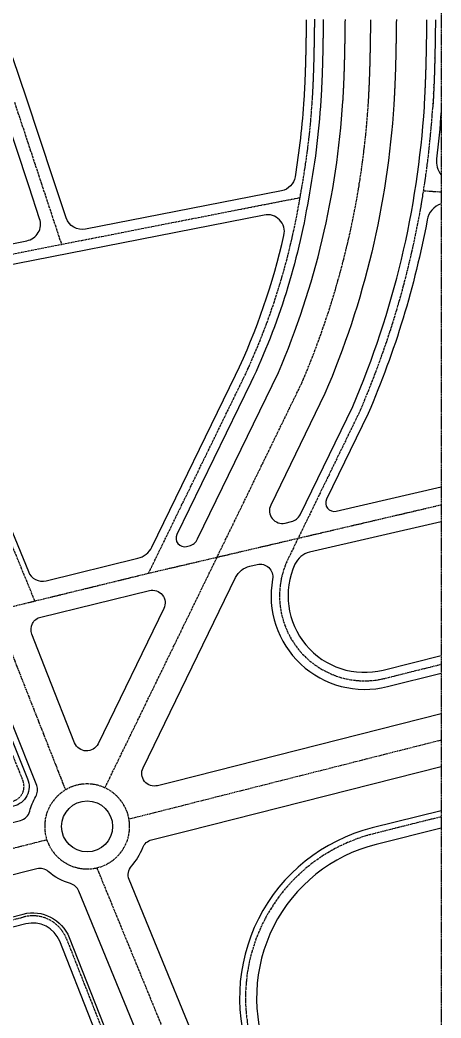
# Model space of a CAD drawing. Header units: millimetres. Extents: x 429861 to 37403537, y 4398138 to 8816131.
# Drawn here: x 448860 to 449356, y 4401563 to 4402737 of the extents above; entities that cross this region are included whole.
import ezdxf

# ---------------------------------------------------------------- set-up
doc = ezdxf.new("R2010")
doc.units = ezdxf.units.MM
doc.linetypes.add('CENTER', pattern=[2, 1.25, -0.25, 0.25, -0.25])
doc.layers.add('中心线', color=55, linetype='CENTER')
doc.layers.add('路网', color=253, linetype='Continuous')

msp = doc.modelspace()

# ---------------------------------------------------------------- linework, layer by layer
at = {"layer": '中心线'}
for p, q in [((449356.1, 4413303.4), (449356.1, 4399002.6)), ((448741.1, 4402270.7), (448913.9, 4401831.3)), ((449011.8, 4402086.2), (449356.1, 4402166.7)), ((448878, 4402053.5), (449011.8, 4402086.2)), ((448535, 4401969.8), (448878, 4402053.5))]:
    msp.add_line(p, q, dxfattribs=at)
at = {"layer": '中心线', "ltscale": 2}
for p, q in [((449207.4, 4402736.3), (449207.5, 4402737.3)), ((449207.4, 4402735.3), (449207.4, 4402736.3)), ((449207.4, 4402734.3), (449207.4, 4402735.3)), ((449207.4, 4402733.3), (449207.4, 4402734.3)), ((449207.4, 4402732.3), (449207.4, 4402733.3)), ((449207.5, 4402737.3), (449207.5, 4402738.3)), ((449273.4, 4402735.4), (449273.5, 4402736.4)), ((449273.4, 4402734.4), (449273.4, 4402735.4)), ((449273.4, 4402733.4), (449273.4, 4402734.4)), ((449273.4, 4402732.4), (449273.4, 4402733.4)), ((449273.4, 4402731.4), (449273.4, 4402732.4)), ((449273.5, 4402736.4), (449273.5, 4402737.4)), ((449349.5, 4402736.4), (449349.4, 4402735.4)), ((449349.4, 4402735.4), (449349.4, 4402734.4)), ((449349.4, 4402734.4), (449349.4, 4402733.4)), ((449349.4, 4402733.4), (449349.4, 4402732.4)), ((449349.5, 4402737.4), (449349.5, 4402736.4)), ((449207.2, 4402721.4), (449207.3, 4402722.4)), ((449207.2, 4402720.4), (449207.2, 4402721.4)), ((449207.3, 4402728.3), (449207.4, 4402729.3)), ((449207.3, 4402727.3), (449207.3, 4402728.3)), ((449207.3, 4402726.3), (449207.3, 4402727.3)), ((449207.3, 4402725.4), (449207.3, 4402726.3)), ((449207.3, 4402724.4), (449207.3, 4402725.4)), ((449207.3, 4402723.4), (449207.3, 4402724.4)), ((449207.3, 4402722.4), (449207.3, 4402723.4)), ((449207.4, 4402731.3), (449207.4, 4402732.3)), ((449207.4, 4402730.3), (449207.4, 4402731.3)), ((449207.4, 4402729.3), (449207.4, 4402730.3)), ((449273.2, 4402721.4), (449273.3, 4402722.4)), ((449273.2, 4402720.4), (449273.2, 4402721.4)), ((449273.3, 4402728.4), (449273.4, 4402729.4)), ((449273.3, 4402727.4), (449273.3, 4402728.4)), ((449273.3, 4402726.4), (449273.3, 4402727.4)), ((449273.3, 4402725.4), (449273.3, 4402726.4)), ((449273.3, 4402724.4), (449273.3, 4402725.4)), ((449273.3, 4402723.4), (449273.3, 4402724.4)), ((449273.3, 4402722.4), (449273.3, 4402723.4)), ((449273.4, 4402730.4), (449273.4, 4402731.4)), ((449273.4, 4402729.4), (449273.4, 4402730.4)), ((449349.3, 4402721.3), (449349.2, 4402720.3)), ((449349.4, 4402728.3), (449349.3, 4402727.3)), ((449349.3, 4402727.3), (449349.3, 4402726.3)), ((449349.3, 4402726.3), (449349.3, 4402725.3)), ((449349.3, 4402725.3), (449349.3, 4402724.3)), ((449349.3, 4402724.3), (449349.3, 4402723.3)), ((449349.3, 4402723.3), (449349.3, 4402722.3)), ((449349.3, 4402722.3), (449349.3, 4402721.3)), ((449349.4, 4402732.4), (449349.4, 4402731.4)), ((449349.4, 4402731.4), (449349.4, 4402730.4)), ((449349.4, 4402730.4), (449349.4, 4402729.4)), ((449349.4, 4402729.3), (449349.4, 4402728.3)), ((449207, 4402709.6), (449207.1, 4402710.6)), ((449207, 4402708.6), (449207, 4402709.6)), ((449207.1, 4402715.5), (449207.2, 4402716.5)), ((449207.1, 4402714.5), (449207.1, 4402715.5)), ((449207.1, 4402713.5), (449207.1, 4402714.5)), ((449207.1, 4402712.5), (449207.1, 4402713.5)), ((449207.1, 4402711.6), (449207.1, 4402712.5)), ((449207.1, 4402710.6), (449207.1, 4402711.6)), ((449207.2, 4402719.4), (449207.2, 4402720.4)), ((449207.2, 4402718.4), (449207.2, 4402719.4)), ((449207.2, 4402717.5), (449207.2, 4402718.4)), ((449207.2, 4402716.5), (449207.2, 4402717.5)), ((449273, 4402709.4), (449273.1, 4402710.4)), ((449273, 4402708.4), (449273, 4402709.4)), ((449273.1, 4402714.4), (449273.2, 4402715.4)), ((449273.1, 4402713.4), (449273.1, 4402714.4)), ((449273.1, 4402712.4), (449273.1, 4402713.4)), ((449273.1, 4402711.4), (449273.1, 4402712.4)), ((449273.1, 4402710.4), (449273.1, 4402711.4)), ((449273.2, 4402719.4), (449273.2, 4402720.4)), ((449273.2, 4402718.4), (449273.2, 4402719.4)), ((449273.2, 4402717.4), (449273.2, 4402718.4)), ((449273.2, 4402716.4), (449273.2, 4402717.4)), ((449273.2, 4402715.4), (449273.2, 4402716.4)), ((449349.1, 4402709.1), (449349, 4402708.1)), ((449349.2, 4402715.2), (449349.1, 4402714.2)), ((449349.1, 4402714.2), (449349.1, 4402713.2)), ((449349.1, 4402713.1), (449349.1, 4402712.1)), ((449349.1, 4402712.1), (449349.1, 4402711.1)), ((449349.1, 4402711.1), (449349.1, 4402710.1)), ((449349.1, 4402710.1), (449349.1, 4402709.1)), ((449349.2, 4402720.3), (449349.2, 4402719.3)), ((449349.2, 4402719.2), (449349.2, 4402718.2)), ((449349.2, 4402718.2), (449349.2, 4402717.2)), ((449349.2, 4402717.2), (449349.2, 4402716.2)), ((449349.2, 4402716.2), (449349.2, 4402715.2)), ((449206.8, 4402699.8), (449206.9, 4402700.8)), ((449206.8, 4402698.9), (449206.8, 4402699.8)), ((449206.8, 4402697.9), (449206.8, 4402698.9)), ((449206.8, 4402696.9), (449206.8, 4402697.9)), ((449206.9, 4402704.7), (449207, 4402705.7)), ((449206.9, 4402703.7), (449206.9, 4402704.7)), ((449206.9, 4402702.8), (449206.9, 4402703.7)), ((449206.9, 4402701.8), (449206.9, 4402702.8)), ((449206.9, 4402700.8), (449206.9, 4402701.8)), ((449207, 4402707.6), (449207, 4402708.6)), ((449207, 4402706.7), (449207, 4402707.6)), ((449207, 4402705.7), (449207, 4402706.7)), ((449272.8, 4402698.4), (449272.9, 4402699.4)), ((449272.8, 4402697.4), (449272.8, 4402698.4)), ((449272.8, 4402696.4), (449272.8, 4402697.4)), ((449272.9, 4402703.4), (449273, 4402704.4)), ((449272.9, 4402702.4), (449272.9, 4402703.4)), ((449272.9, 4402701.4), (449272.9, 4402702.4)), ((449272.9, 4402700.4), (449272.9, 4402701.4)), ((449272.9, 4402699.4), (449272.9, 4402700.4)), ((449273, 4402707.4), (449273, 4402708.4)), ((449273, 4402706.4), (449273, 4402707.4)), ((449273, 4402705.4), (449273, 4402706.4)), ((449273, 4402704.4), (449273, 4402705.4)), ((449348.9, 4402698.8), (449348.8, 4402697.8)), ((449348.8, 4402697.8), (449348.8, 4402696.8)), ((449349, 4402703.9), (449348.9, 4402702.9)), ((449348.9, 4402702.9), (449348.9, 4402701.9)), ((449348.9, 4402701.9), (449348.9, 4402700.9)), ((449348.9, 4402700.8), (449348.9, 4402699.9)), ((449348.9, 4402699.8), (449348.9, 4402698.8)), ((449349, 4402708), (449349, 4402707)), ((449349, 4402707), (449349, 4402706)), ((449349, 4402706), (449349, 4402705)), ((449349, 4402705), (449349, 4402704)), ((449206.5, 4402687.3), (449206.6, 4402688.2)), ((449206.5, 4402686.3), (449206.5, 4402687.3)), ((449206.5, 4402685.3), (449206.5, 4402686.3)), ((449206.6, 4402691.1), (449206.7, 4402692.1)), ((449206.6, 4402690.1), (449206.6, 4402691.1)), ((449206.6, 4402689.2), (449206.6, 4402690.1)), ((449206.6, 4402688.2), (449206.6, 4402689.2)), ((449206.7, 4402695), (449206.8, 4402696)), ((449206.7, 4402694), (449206.7, 4402695)), ((449206.7, 4402693), (449206.7, 4402694)), ((449206.7, 4402692.1), (449206.7, 4402693)), ((449206.8, 4402696), (449206.8, 4402696.9)), ((449272.5, 4402686.4), (449272.6, 4402687.4)), ((449272.5, 4402685.4), (449272.5, 4402686.4)), ((449272.5, 4402684.4), (449272.5, 4402685.4)), ((449272.6, 4402690.4), (449272.7, 4402691.4)), ((449272.6, 4402689.4), (449272.6, 4402690.4)), ((449272.6, 4402688.4), (449272.6, 4402689.4)), ((449272.6, 4402687.4), (449272.6, 4402688.4)), ((449272.7, 4402694.4), (449272.8, 4402695.4)), ((449272.7, 4402693.4), (449272.7, 4402694.4)), ((449272.7, 4402692.4), (449272.7, 4402693.4)), ((449272.7, 4402691.4), (449272.7, 4402692.4)), ((449272.8, 4402695.4), (449272.8, 4402696.4)), ((449348.6, 4402686.4), (449348.5, 4402685.4)), ((449348.7, 4402690.5), (449348.6, 4402689.5)), ((449348.6, 4402689.5), (449348.6, 4402688.5)), ((449348.6, 4402688.5), (449348.6, 4402687.5)), ((449348.6, 4402687.4), (449348.6, 4402686.4)), ((449348.8, 4402694.7), (449348.7, 4402693.7)), ((449348.7, 4402693.6), (449348.7, 4402692.6)), ((449348.7, 4402692.6), (449348.7, 4402691.6)), ((449348.7, 4402691.6), (449348.7, 4402690.6)), ((449348.8, 4402696.7), (449348.8, 4402695.7)), ((449348.8, 4402695.7), (449348.8, 4402694.7)), ((449206.1, 4402674.8), (449206.2, 4402675.7)), ((449206.1, 4402673.8), (449206.1, 4402674.8)), ((449206.1, 4402672.9), (449206.1, 4402673.8)), ((449206.2, 4402677.6), (449206.3, 4402678.6)), ((449206.2, 4402676.7), (449206.2, 4402677.6)), ((449206.2, 4402675.7), (449206.2, 4402676.7)), ((449206.3, 4402680.5), (449206.4, 4402681.5)), ((449206.3, 4402679.6), (449206.3, 4402680.5)), ((449206.3, 4402678.6), (449206.3, 4402679.6)), ((449206.4, 4402683.4), (449206.5, 4402684.4)), ((449206.4, 4402682.4), (449206.4, 4402683.4)), ((449206.4, 4402681.5), (449206.4, 4402682.4)), ((449206.5, 4402684.4), (449206.5, 4402685.3)), ((449272.1, 4402673.4), (449272.2, 4402674.4)), ((449272.2, 4402676.4), (449272.3, 4402677.4)), ((449272.2, 4402675.4), (449272.2, 4402676.4)), ((449272.2, 4402674.4), (449272.2, 4402675.4)), ((449272.3, 4402679.4), (449272.4, 4402680.4)), ((449272.3, 4402678.4), (449272.3, 4402679.4)), ((449272.3, 4402677.4), (449272.3, 4402678.4)), ((449272.4, 4402682.4), (449272.5, 4402683.4)), ((449272.4, 4402681.4), (449272.4, 4402682.4)), ((449272.4, 4402680.4), (449272.4, 4402681.4)), ((449272.5, 4402683.4), (449272.5, 4402684.4)), ((449348.3, 4402676), (449348.2, 4402675)), ((449348.2, 4402674.9), (449348.2, 4402673.9)), ((449348.2, 4402673.9), (449348.2, 4402672.9)), ((449348.4, 4402679.1), (449348.3, 4402678.1)), ((449348.3, 4402678), (449348.3, 4402677)), ((449348.3, 4402677), (449348.3, 4402676)), ((449348.4, 4402682.2), (449348.4, 4402681.2)), ((449348.4, 4402681.2), (449348.4, 4402680.2)), ((449348.4, 4402680.1), (449348.4, 4402679.1)), ((449348.5, 4402685.3), (449348.5, 4402684.3)), ((449348.5, 4402684.3), (449348.5, 4402683.3)), ((449348.5, 4402683.3), (449348.5, 4402682.3)), ((449205.6, 4402662.4), (449205.7, 4402663.4)), ((449205.6, 4402661.5), (449205.6, 4402662.4)), ((449205.7, 4402664.3), (449205.8, 4402665.3)), ((449205.7, 4402663.4), (449205.7, 4402664.3)), ((449205.8, 4402667.2), (449205.9, 4402668.1)), ((449205.8, 4402666.2), (449205.8, 4402667.2)), ((449205.8, 4402665.3), (449205.8, 4402666.2)), ((449205.9, 4402669.1), (449206, 4402670)), ((449205.9, 4402668.1), (449205.9, 4402669.1)), ((449206, 4402671.9), (449206.1, 4402672.9)), ((449206, 4402671), (449206, 4402671.9)), ((449206, 4402670), (449206, 4402671)), ((449271.7, 4402663.4), (449271.8, 4402664.4)), ((449271.7, 4402662.4), (449271.7, 4402663.4)), ((449271.7, 4402661.4), (449271.7, 4402662.4)), ((449271.8, 4402665.4), (449271.9, 4402666.4)), ((449271.8, 4402664.4), (449271.8, 4402665.4)), ((449271.9, 4402668.4), (449272, 4402669.4)), ((449271.9, 4402667.4), (449271.9, 4402668.4)), ((449271.9, 4402666.4), (449271.9, 4402667.4)), ((449272, 4402670.4), (449272.1, 4402671.4)), ((449272, 4402669.4), (449272, 4402670.4)), ((449272.1, 4402672.4), (449272.1, 4402673.4)), ((449272.1, 4402671.4), (449272.1, 4402672.4)), ((449347.8, 4402662.3), (449347.7, 4402661.3)), ((449347.8, 4402664.4), (449347.8, 4402663.4)), ((449347.8, 4402663.3), (449347.8, 4402662.3)), ((449348, 4402667.6), (449347.9, 4402666.6)), ((449347.9, 4402666.5), (449347.9, 4402665.5)), ((449347.9, 4402665.5), (449347.9, 4402664.5)), ((449348.1, 4402670.7), (449348, 4402669.7)), ((449348, 4402669.7), (449348, 4402668.7)), ((449348, 4402668.6), (449348, 4402667.6)), ((449348.2, 4402672.8), (449348.1, 4402671.8)), ((449348.1, 4402671.8), (449348.1, 4402670.8)), ((449205, 4402650.2), (449205.1, 4402651.1)), ((449205, 4402649.2), (449205, 4402650.2)), ((449205.1, 4402652.1), (449205.2, 4402653)), ((449205.1, 4402651.1), (449205.1, 4402652.1)), ((449205.2, 4402653.9), (449205.3, 4402654.9)), ((449205.2, 4402653), (449205.2, 4402653.9)), ((449205.3, 4402655.8), (449205.4, 4402656.8)), ((449205.3, 4402654.9), (449205.3, 4402655.8)), ((449205.4, 4402657.7), (449205.5, 4402658.6)), ((449205.4, 4402656.8), (449205.4, 4402657.7)), ((449205.5, 4402659.6), (449205.6, 4402660.5)), ((449205.5, 4402658.6), (449205.5, 4402659.6)), ((449205.6, 4402660.5), (449205.6, 4402661.5)), ((449271.1, 4402650.4), (449271.2, 4402651.4)), ((449271.1, 4402649.4), (449271.1, 4402650.4)), ((449271.2, 4402652.4), (449271.3, 4402653.4)), ((449271.2, 4402651.4), (449271.2, 4402652.4)), ((449271.3, 4402654.4), (449271.4, 4402655.4)), ((449271.3, 4402653.4), (449271.3, 4402654.4)), ((449271.4, 4402656.4), (449271.5, 4402657.4)), ((449271.4, 4402655.4), (449271.4, 4402656.4)), ((449271.5, 4402658.4), (449271.6, 4402659.4)), ((449271.5, 4402657.4), (449271.5, 4402658.4)), ((449271.6, 4402660.4), (449271.7, 4402661.4)), ((449271.6, 4402659.4), (449271.6, 4402660.4)), ((449347.3, 4402651.7), (449347.2, 4402650.7)), ((449347.2, 4402650.6), (449347.2, 4402649.6)), ((449347.4, 4402653.8), (449347.3, 4402652.8)), ((449347.3, 4402652.8), (449347.3, 4402651.8)), ((449347.5, 4402655.9), (449347.4, 4402654.9)), ((449347.4, 4402654.9), (449347.4, 4402653.9)), ((449347.6, 4402658.1), (449347.5, 4402657.1)), ((449347.5, 4402657), (449347.5, 4402656)), ((449347.7, 4402660.2), (449347.6, 4402659.2)), ((449347.6, 4402659.1), (449347.6, 4402658.1)), ((449347.7, 4402661.2), (449347.7, 4402660.2)), ((448853.9, 4402640.6), (448869.7, 4402593.1)), ((449204.6, 4402643.6), (449204.7, 4402644.6)), ((449204.7, 4402645.5), (449204.8, 4402646.4)), ((449204.7, 4402644.6), (449204.7, 4402645.5)), ((449204.8, 4402646.4), (449204.9, 4402647.4)), ((449204.9, 4402648.3), (449205, 4402649.2)), ((449204.9, 4402647.4), (449204.9, 4402648.3)), ((449270.5, 4402639.5), (449270.6, 4402640.5)), ((449270.6, 4402641.4), (449270.7, 4402642.4)), ((449270.6, 4402640.5), (449270.6, 4402641.4)), ((449270.7, 4402643.4), (449270.8, 4402644.4)), ((449270.7, 4402642.4), (449270.7, 4402643.4)), ((449270.8, 4402644.4), (449270.9, 4402645.4)), ((449270.9, 4402646.4), (449271, 4402647.4)), ((449270.9, 4402645.4), (449270.9, 4402646.4)), ((449271, 4402648.4), (449271.1, 4402649.4)), ((449271, 4402647.4), (449271, 4402648.4)), ((449346.6, 4402638.9), (449346.5, 4402637.9)), ((449346.7, 4402640), (449346.6, 4402639)), ((449346.8, 4402642.1), (449346.7, 4402641.1)), ((449346.7, 4402641), (449346.7, 4402640)), ((449346.9, 4402644.2), (449346.8, 4402643.2)), ((449346.8, 4402643.2), (449346.8, 4402642.2)), ((449347, 4402645.3), (449346.9, 4402644.3)), ((449347.1, 4402647.4), (449347, 4402646.4)), ((449347, 4402646.4), (449347, 4402645.4)), ((449347.2, 4402649.6), (449347.1, 4402648.6)), ((449347.1, 4402648.5), (449347.1, 4402647.5)), ((449346.4, 4402635.7), (449346.3, 4402634.7)), ((449346.5, 4402636.7), (449346.4, 4402635.7)), ((449346.5, 4402637.8), (449346.5, 4402636.8)), ((448869.7, 4402593.1), (448885.4, 4402545.6)), ((448885.4, 4402545.6), (448909.3, 4402473.3)), ((449335.6, 4402536.4), (449356.1, 4402535)), ((448717.4, 4402435.6), (449190.1, 4402528.4)), ((448878, 4402053.5), (448759, 4402343.3)), ((448960.4, 4401833.5), (449192.1, 4402310)), ((449011.8, 4402086.2), (449123.3, 4402315.1)), ((449261.3, 4402278.5), (449176.1, 4402103.2)), ((448787.4, 4402031.4), (448863.9, 4401841.9)), ((449290.4, 4401962.5), (449356.1, 4401979)), ((449356.1, 4401799.4), (449276.5, 4401779.5)), ((448892.1, 4401772.2), (447940.7, 4401532.1)), ((448950.9, 4401739.4), (449178.7, 4401183.8)), ((447963.4, 4401451.4), (448865.1, 4401681.6)), ((448915.1, 4401656), (449166.6, 4401018))]:
    msp.add_line(p, q, dxfattribs=at)
at = {"layer": '中心线', "ltscale": 3}
for p, q in [((449356.1, 4401889.6), (449050.1, 4401812.1)), ((449050.1, 4401812.1), (448988.8, 4401796.6))]:
    msp.add_line(p, q, dxfattribs=at)
at = {"layer": '中心线', "ltscale": 2}
for centre, radius, start, end in [((449273.5, 4402736.4), 76, 359.2296, 359.2313), ((449273.4, 4402735.4), 76, 359.2273, 359.2296), ((449273.4, 4402734.4), 76, 359.2244, 359.2273), ((449273.5, 4402738.4), 76, 359.2324, 359.233), ((449273.5, 4402737.4), 76, 359.2313, 359.2324), ((449273.3, 4402728.4), 76, 359.1952, 359.2015), ((449273.3, 4402727.4), 76, 359.1883, 359.1952), ((449273.3, 4402726.4), 76, 359.1809, 359.1883), ((449273.3, 4402725.4), 76, 359.1728, 359.1809), ((449273.3, 4402724.4), 76, 359.1642, 359.1728), ((449273.3, 4402723.4), 76, 359.1551, 359.1642), ((449273.3, 4402722.4), 76, 359.1453, 359.1551), ((449273.4, 4402733.4), 76, 359.221, 359.2244), ((449273.4, 4402732.4), 76, 359.217, 359.221), ((449273.4, 4402731.4), 76, 359.2124, 359.217), ((449273.4, 4402730.4), 76, 359.2072, 359.2124), ((449273.4, 4402729.4), 76, 359.2015, 359.2072), ((449273.2, 4402715.4), 76, 359.0611, 359.0749), ((449273.1, 4402714.4), 76, 359.0468, 359.0611), ((449273.1, 4402713.4), 76, 359.0319, 359.0468), ((449273.1, 4402712.4), 76, 359.0164, 359.0319), ((449273.1, 4402711.4), 76, 359.0004, 359.0164), ((449273.1, 4402710.4), 76, 358.9838, 359.0004), ((449273.2, 4402721.4), 76, 359.135, 359.1453), ((449273.2, 4402720.4), 76, 359.1241, 359.135), ((449273.2, 4402719.4), 76, 359.1127, 359.1241), ((449273.2, 4402718.4), 76, 359.1007, 359.1127), ((449273.2, 4402717.4), 76, 359.088, 359.1007), ((449273.2, 4402716.4), 76, 359.0749, 359.088), ((449272.9, 4402699.4), 76, 358.7632, 358.7861), ((449273, 4402704.4), 76, 358.872, 358.8921), ((449272.9, 4402703.4), 76, 358.8514, 358.872), ((449272.9, 4402702.4), 76, 358.8302, 358.8514), ((449272.9, 4402701.4), 76, 358.8084, 358.8302), ((449272.9, 4402700.4), 76, 358.7861, 358.8084), ((449273, 4402709.4), 76, 358.9666, 358.9838), ((449273, 4402708.4), 76, 358.9488, 358.9666), ((449273, 4402707.4), 76, 358.9305, 358.9488), ((449273, 4402706.4), 76, 358.9116, 358.9305), ((449273, 4402705.4), 76, 358.8921, 358.9116), ((449272.7, 4402691.4), 76, 358.5592, 358.5867), ((449272.6, 4402690.4), 76, 358.5311, 358.5592), ((449272.6, 4402689.4), 76, 358.5025, 358.5311), ((449272.6, 4402688.4), 76, 358.4733, 358.5025), ((449272.8, 4402695.4), 76, 358.6658, 358.691), ((449272.7, 4402694.4), 76, 358.64, 358.6658), ((449272.7, 4402693.4), 76, 358.6136, 358.64), ((449272.7, 4402692.4), 76, 358.5867, 358.6136), ((449272.8, 4402698.4), 76, 358.7397, 358.7632), ((449272.8, 4402697.4), 76, 358.7156, 358.7397), ((449272.8, 4402696.4), 76, 358.691, 358.7156), ((449272.3, 4402677.4), 76, 358.114, 358.1495), ((449272.2, 4402676.4), 76, 358.0779, 358.114), ((449272.4, 4402680.4), 76, 358.2189, 358.2527), ((449272.3, 4402679.4), 76, 358.1845, 358.2189), ((449272.3, 4402678.4), 76, 358.1495, 358.1845), ((449272.5, 4402684.4), 76, 358.3506, 358.3822), ((449272.5, 4402683.4), 76, 358.3186, 358.3506), ((449272.4, 4402682.4), 76, 358.2859, 358.3186), ((449272.4, 4402681.4), 76, 358.2527, 358.2859), ((449272.6, 4402687.4), 76, 358.4435, 358.4733), ((449272.5, 4402686.4), 76, 358.4131, 358.4435), ((449272.5, 4402685.4), 76, 358.3822, 358.4131), ((449271.9, 4402667.4), 76, 357.7273, 357.7685), ((449271.9, 4402666.4), 76, 357.6854, 357.7273), ((449271.8, 4402665.4), 76, 357.643, 357.6854), ((449272, 4402669.4), 76, 357.8092, 357.8493), ((449271.9, 4402668.4), 76, 357.7685, 357.8092), ((449272.1, 4402672.4), 76, 357.9278, 357.9662), ((449272.1, 4402671.4), 76, 357.8888, 357.9278), ((449272, 4402670.4), 76, 357.8493, 357.8888), ((449272.2, 4402674.4), 76, 358.004, 358.0413), ((449272.1, 4402673.4), 76, 357.9662, 358.004), ((449272.2, 4402675.4), 76, 358.0413, 358.0779), ((449271.3, 4402654.4), 76, 357.1388, 357.1875), ((449271.4, 4402656.4), 76, 357.2357, 357.2832), ((449271.4, 4402655.4), 76, 357.1875, 357.2357), ((449271.5, 4402658.4), 76, 357.3302, 357.3766), ((449271.5, 4402657.4), 76, 357.2832, 357.3302), ((449271.6, 4402660.4), 76, 357.4225, 357.4677), ((449271.6, 4402659.4), 76, 357.3766, 357.4225), ((449271.7, 4402662.4), 76, 357.5124, 357.5565), ((449271.7, 4402661.4), 76, 357.4677, 357.5124), ((449271.8, 4402664.4), 76, 357.6001, 357.643), ((449271.7, 4402663.4), 76, 357.5565, 357.6001), ((448272.5, 4402702.8), 934, 349.236, 356.3673), ((448272.5, 4402702.8), 1000, 336.8743, 356.3683), ((449270.7, 4402643.4), 76, 356.5653, 356.6203), ((449270.9, 4402645.4), 76, 356.6747, 356.7286), ((449270.8, 4402644.4), 76, 356.6203, 356.6747), ((449271, 4402647.4), 76, 356.7819, 356.8346), ((449270.9, 4402646.4), 76, 356.7286, 356.7819), ((449271, 4402648.4), 76, 356.8346, 356.8867), ((449271.1, 4402650.4), 76, 356.9383, 356.9893), ((449271.1, 4402649.4), 76, 356.8867, 356.9383), ((449271.2, 4402652.4), 76, 357.0397, 357.0896), ((449271.2, 4402651.4), 76, 356.9893, 357.0397), ((449271.3, 4402653.4), 76, 357.0896, 357.1388), ((448272.5, 4402702.8), 1076, 336.7734, 356.3693), ((449270.6, 4402640.5), 76, 356.3969, 356.4536), ((449270.7, 4402642.4), 76, 356.5097, 356.5653), ((449270.6, 4402641.4), 76, 356.4536, 356.5097), ((448399, 4402658.9), 801.8, 334.6079, 350.628), ((449266, 4402059.5), 100, 154.0683, 284.1283), ((448847.2, 4401835.2), 18, 283.9945, 21.9699), ((448939.5, 4401788.1), 50, 90, 180), ((448939.5, 4401788.1), 50, 0, 90), ((448939.5, 4401788.1), 50, 180, 270), ((448939.5, 4401788.1), 50, 270, 0), ((449324.9, 4401586.4), 199, 104.0713, 202.2918), ((448875.6, 4401640.4), 42.5, 21.5144, 104.3216)]:
    msp.add_arc(centre, radius, start, end, dxfattribs=at)
at = {"layer": '路网', "flags": 128}
msp.add_lwpolyline([(448883.6, 4402503.4), (448871.2, 4402540.9), (448855.4, 4402588.4, -0.00002), (448855.4, 4402588.4), (448839.7, 4402635.8), (448823.5, 4402683.1), (448807.6, 4402730.5), (448792.2, 4402776.7), (448782.8, 4402804.8, 0.373528), (448754.6, 4402821.6, 0.024473), (448664.1, 4402800.5, 0.013264), (448548.3, 4402755.7, 0.480191), (448540.5, 4402728.7), (448600.9, 4402643.3, -0.034987), (448710.2, 4402463.3, 0.333864), (448735, 4402451.3), (448868.5, 4402477.5, 0.45152)], format="xyb", close=True, dxfattribs=at)
for points in [[(449197.5, 4402737.4), (449197.4, 4402736.4), (449197.4, 4402735.4), (449197.4, 4402734.4), (449197.4, 4402733.4), (449197.4, 4402732.4), (449197.4, 4402731.4), (449197.4, 4402730.5), (449197.4, 4402729.5), (449197.3, 4402728.5), (449197.3, 4402727.5), (449197.3, 4402726.5), (449197.3, 4402725.5), (449197.3, 4402724.5), (449197.3, 4402723.5), (449197.3, 4402722.5), (449197.2, 4402721.6), (449197.2, 4402720.6), (449197.2, 4402719.6), (449197.2, 4402718.6), (449197.2, 4402717.6), (449197.2, 4402716.6), (449197.1, 4402715.7), (449197.1, 4402714.7), (449197.1, 4402713.7), (449197.1, 4402712.7), (449197.1, 4402711.7), (449197.1, 4402710.8), (449197, 4402709.8), (449197, 4402708.8), (449197, 4402707.8), (449197, 4402706.9), (449197, 4402705.9), (449196.9, 4402704.9), (449196.9, 4402703.9), (449196.9, 4402703), (449196.9, 4402702), (449196.9, 4402701), (449196.8, 4402700.1), (449196.8, 4402699.1), (449196.8, 4402698.1), (449196.8, 4402697.2), (449196.8, 4402696.2), (449196.7, 4402695.2), (449196.7, 4402694.3), (449196.7, 4402693.3), (449196.7, 4402692.3), (449196.6, 4402691.4), (449196.6, 4402690.4), (449196.6, 4402689.5), (449196.6, 4402688.5), (449196.5, 4402687.5), (449196.5, 4402686.6), (449196.5, 4402685.6), (449196.5, 4402684.7), (449196.4, 4402683.7), (449196.4, 4402682.7), (449196.4, 4402681.8), (449196.3, 4402680.8), (449196.3, 4402679.9), (449196.3, 4402678.9), (449196.2, 4402678), (449196.2, 4402677), (449196.2, 4402676.1), (449196.1, 4402675.1), (449196.1, 4402674.2), (449196.1, 4402673.2), (449196, 4402672.3), (449196, 4402671.3), (449196, 4402670.4), (449195.9, 4402669.5), (449195.9, 4402668.5), (449195.9, 4402667.6), (449195.8, 4402666.6), (449195.8, 4402665.7), (449195.7, 4402664.7), (449195.7, 4402663.8), (449195.6, 4402662.9), (449195.6, 4402661.9), (449195.6, 4402661), (449195.5, 4402660.1), (449195.5, 4402659.1), (449195.4, 4402658.2), (449195.4, 4402657.3), (449195.3, 4402656.3), (449195.3, 4402655.4), (449195.2, 4402654.5), (449195.2, 4402653.5), (449195.1, 4402652.6), (449195.1, 4402651.7), (449195, 4402650.7), (449195, 4402649.8), (449194.9, 4402648.9), (449194.9, 4402648), (449194.8, 4402647), (449194.8, 4402646.1), (449194.7, 4402645.2), (449194.6, 4402644.2, -0.024945), (449184.2, 4402552.7, -0.313128), (449168.3, 4402536.3), (448937.7, 4402491.1, -0.377866), (448914.8, 4402504.4), (448899.6, 4402550.3, 0.000149), (448899.6, 4402550.4), (448883.9, 4402597.8), (448868.2, 4402645.3), (448852, 4402692.7)], [(449217.5, 4402738.1), (449217.5, 4402737.1, -0.000007), (449217.5, 4402737.1), (449217.4, 4402736.2, -0.00001), (449217.4, 4402736.2), (449217.4, 4402735.2, -0.000012), (449217.4, 4402735.2), (449217.4, 4402734.2, -0.000015), (449217.4, 4402734.2), (449217.4, 4402733.2, -0.000018), (449217.4, 4402733.2), (449217.4, 4402732.2, -0.00002), (449217.4, 4402732.2), (449217.4, 4402731.2, -0.000023), (449217.4, 4402731.2), (449217.4, 4402730.2, -0.000025), (449217.4, 4402730.2), (449217.4, 4402729.2, -0.000028), (449217.4, 4402729.2), (449217.3, 4402728.2, -0.00003), (449217.3, 4402728.2), (449217.3, 4402727.2, -0.000032), (449217.3, 4402727.2), (449217.3, 4402726.2, -0.000035), (449217.3, 4402726.2), (449217.3, 4402725.2, -0.000037), (449217.3, 4402725.2), (449217.3, 4402724.2, -0.00004), (449217.3, 4402724.2), (449217.3, 4402723.2, -0.000042), (449217.3, 4402723.2), (449217.3, 4402722.2, -0.000045), (449217.3, 4402722.2), (449217.2, 4402721.3, -0.000048), (449217.2, 4402721.2), (449217.2, 4402720.3, -0.00005), (449217.2, 4402720.3), (449217.2, 4402719.3, -0.000053), (449217.2, 4402719.3), (449217.2, 4402718.3, -0.000055), (449217.2, 4402718.3), (449217.2, 4402717.3, -0.000058), (449217.2, 4402717.3), (449217.2, 4402716.3, -0.00006), (449217.2, 4402716.3), (449217.1, 4402715.3, -0.000063), (449217.1, 4402715.3), (449217.1, 4402714.3, -0.000065), (449217.1, 4402714.3), (449217.1, 4402713.4, -0.000068), (449217.1, 4402713.4), (449217.1, 4402712.4, -0.00007), (449217.1, 4402712.4), (449217.1, 4402711.4, -0.000073), (449217.1, 4402711.4), (449217.1, 4402710.4, -0.000075), (449217.1, 4402710.4), (449217, 4402709.4, -0.000078), (449217, 4402709.4), (449217, 4402708.4, -0.00008), (449217, 4402708.4), (449217, 4402707.5, -0.000082), (449217, 4402707.5), (449217, 4402706.5, -0.000085), (449217, 4402706.5), (449217, 4402705.5, -0.000087), (449217, 4402705.5), (449216.9, 4402704.5, -0.00009), (449216.9, 4402704.5), (449216.9, 4402703.5, -0.000093), (449216.9, 4402703.5), (449216.9, 4402702.6, -0.000095), (449216.9, 4402702.6), (449216.9, 4402701.6, -0.000097), (449216.9, 4402701.6), (449216.9, 4402700.6, -0.0001), (449216.9, 4402700.6), (449216.8, 4402699.6, -0.000102), (449216.8, 4402699.6), (449216.8, 4402698.6, -0.000105), (449216.8, 4402698.6), (449216.8, 4402697.7, -0.000108), (449216.8, 4402697.7), (449216.8, 4402696.7, -0.00011), (449216.8, 4402696.7), (449216.8, 4402695.7, -0.000112), (449216.8, 4402695.7), (449216.7, 4402694.7, -0.000115), (449216.7, 4402694.7), (449216.7, 4402693.8, -0.000118), (449216.7, 4402693.8), (449216.7, 4402692.8, -0.00012), (449216.7, 4402692.8), (449216.7, 4402691.8, -0.000123), (449216.7, 4402691.8), (449216.6, 4402690.9, -0.000125), (449216.6, 4402690.9), (449216.6, 4402689.9, -0.000128), (449216.6, 4402689.9), (449216.6, 4402688.9, -0.00013), (449216.6, 4402688.9), (449216.6, 4402687.9, -0.000132), (449216.6, 4402687.9), (449216.5, 4402687, -0.000135), (449216.5, 4402687), (449216.5, 4402686, -0.000137), (449216.5, 4402686), (449216.5, 4402685, -0.00014), (449216.5, 4402685), (449216.4, 4402684.1, -0.000143), (449216.4, 4402684.1), (449216.4, 4402683.1, -0.000145), (449216.4, 4402683.1), (449216.4, 4402682.1, -0.000148), (449216.4, 4402682.1), (449216.4, 4402681.2, -0.00015), (449216.4, 4402681.2), (449216.3, 4402680.2, -0.000153), (449216.3, 4402680.2), (449216.3, 4402679.2, -0.000155), (449216.3, 4402679.2), (449216.3, 4402678.3, -0.000157), (449216.3, 4402678.3), (449216.2, 4402677.3, -0.00016), (449216.2, 4402677.3), (449216.2, 4402676.3, -0.000163), (449216.2, 4402676.3), (449216.2, 4402675.4, -0.000165), (449216.2, 4402675.4), (449216.1, 4402674.4, -0.000167), (449216.1, 4402674.4), (449216.1, 4402673.5, -0.00017), (449216.1, 4402673.5), (449216.1, 4402672.5, -0.000172), (449216.1, 4402672.5), (449216, 4402671.5, -0.000175), (449216, 4402671.5), (449216, 4402670.6, -0.000178), (449216, 4402670.6), (449216, 4402669.6, -0.00018), (449216, 4402669.6), (449215.9, 4402668.7, -0.000183), (449215.9, 4402668.7), (449215.9, 4402667.7, -0.000185), (449215.9, 4402667.7), (449215.8, 4402666.7, -0.000188), (449215.8, 4402666.7), (449215.8, 4402665.8, -0.00019), (449215.8, 4402665.8), (449215.8, 4402664.8, -0.000192), (449215.8, 4402664.8), (449215.7, 4402663.9, -0.000195), (449215.7, 4402663.9), (449215.7, 4402662.9, -0.000198), (449215.7, 4402662.9), (449215.6, 4402662, -0.0002), (449215.6, 4402662), (449215.6, 4402661, -0.000203), (449215.6, 4402661), (449215.5, 4402660.1, -0.000205), (449215.5, 4402660.1), (449215.5, 4402659.1, -0.000207), (449215.5, 4402659.1), (449215.4, 4402658.2, -0.00021), (449215.4, 4402658.1), (449215.4, 4402657.2, -0.000213), (449215.4, 4402657.2), (449215.4, 4402656.3, -0.000215), (449215.4, 4402656.2), (449215.3, 4402655.3, -0.000217), (449215.3, 4402655.3), (449215.3, 4402654.4, -0.00022), (449215.3, 4402654.3), (449215.2, 4402653.4, -0.000222), (449215.2, 4402653.4), (449215.2, 4402652.5, -0.000225), (449215.2, 4402652.4), (449215.1, 4402651.5, -0.000227), (449215.1, 4402651.5), (449215.1, 4402650.6, -0.00023), (449215.1, 4402650.6), (449215, 4402649.6, -0.000233), (449215, 4402649.6), (449214.9, 4402648.7, -0.000235), (449214.9, 4402648.7), (449214.9, 4402647.7, -0.000238), (449214.9, 4402647.7), (449214.8, 4402646.8, -0.00024), (449214.8, 4402646.8), (449214.8, 4402645.8, -0.000243), (449214.8, 4402645.8), (449214.7, 4402644.9, -0.000245), (449214.7, 4402644.9), (449214.7, 4402643.9, -0.000247), (449214.7, 4402643.9), (449214.6, 4402643, -0.031095), (449199.9, 4402526.6, -0.069993), (449132.3, 4402310.8), (449045.1, 4402131.8, 0.635205), (449056.5, 4402117.7)], [(449056.5, 4402117.7), (449059.6, 4402118.4, 0.223278), (449069.5, 4402126.5), (449164.8, 4402322.5, 0.085073), (449240.5, 4402641.3), (449240.6, 4402642.3), (449240.7, 4402643.3), (449240.7, 4402644.3), (449240.8, 4402645.2), (449240.8, 4402646.2), (449240.9, 4402647.2), (449241, 4402648.1), (449241, 4402649.1), (449241.1, 4402650.1), (449241.1, 4402651.1), (449241.2, 4402652), (449241.2, 4402653), (449241.3, 4402654), (449241.3, 4402654.9), (449241.4, 4402655.9), (449241.4, 4402656.9), (449241.5, 4402657.9), (449241.5, 4402658.8), (449241.6, 4402659.8), (449241.6, 4402660.8), (449241.6, 4402661.8), (449241.7, 4402662.7), (449241.7, 4402663.7), (449241.8, 4402664.7), (449241.8, 4402665.7), (449241.9, 4402666.6), (449241.9, 4402667.6), (449241.9, 4402668.6), (449242, 4402669.6), (449242, 4402670.6), (449242, 4402671.5), (449242.1, 4402672.5), (449242.1, 4402673.5), (449242.2, 4402674.5), (449242.2, 4402675.4), (449242.2, 4402676.4), (449242.3, 4402677.4), (449242.3, 4402678.4), (449242.3, 4402679.4), (449242.3, 4402680.4), (449242.4, 4402681.3), (449242.4, 4402682.3), (449242.4, 4402683.3), (449242.5, 4402684.3), (449242.5, 4402685.3), (449242.5, 4402686.2), (449242.5, 4402687.2), (449242.6, 4402688.2), (449242.6, 4402689.2), (449242.6, 4402690.2), (449242.7, 4402691.2), (449242.7, 4402692.2), (449242.7, 4402693.1), (449242.7, 4402694.1), (449242.7, 4402695.1), (449242.8, 4402696.1), (449242.8, 4402697.1), (449242.8, 4402698.1), (449242.8, 4402699.1), (449242.9, 4402700), (449242.9, 4402701), (449242.9, 4402702), (449242.9, 4402703), (449242.9, 4402704), (449243, 4402705), (449243, 4402706), (449243, 4402707), (449243, 4402708), (449243, 4402708.9), (449243.1, 4402709.9), (449243.1, 4402710.9), (449243.1, 4402711.9), (449243.1, 4402712.9), (449243.1, 4402713.9), (449243.1, 4402714.9), (449243.2, 4402715.9), (449243.2, 4402716.9), (449243.2, 4402717.9), (449243.2, 4402718.9), (449243.2, 4402719.9), (449243.2, 4402720.9), (449243.2, 4402721.8), (449243.3, 4402722.8), (449243.3, 4402723.8), (449243.3, 4402724.8), (449243.3, 4402725.8), (449243.3, 4402726.8), (449243.3, 4402727.8), (449243.3, 4402728.8), (449243.4, 4402729.8), (449243.4, 4402730.8), (449243.4, 4402731.8), (449243.4, 4402732.8), (449243.4, 4402733.8), (449243.4, 4402734.8), (449243.4, 4402735.8), (449243.5, 4402736.8), (449243.5, 4402737.8)], [(449155.6, 4402166.4, 0.631089), (449172.5, 4402145.2), (449180, 4402147, 0.226175), (449190.1, 4402155), (449252.2, 4402282.6, 0.085656), (449336.4, 4402635.3), (449336.4, 4402636.3, 0.000247), (449336.4, 4402636.4), (449336.5, 4402637.4, 0.000245), (449336.5, 4402637.4), (449336.6, 4402638.4, 0.000243), (449336.6, 4402638.5), (449336.6, 4402639.5, 0.00024), (449336.6, 4402639.6), (449336.7, 4402640.6, 0.000237), (449336.7, 4402640.6), (449336.7, 4402641.6, 0.000235), (449336.7, 4402641.7), (449336.8, 4402642.7, 0.000232), (449336.8, 4402642.7), (449336.9, 4402643.7, 0.00023), (449336.9, 4402643.8), (449336.9, 4402644.8, 0.000228), (449336.9, 4402644.9), (449337, 4402645.9, 0.000225), (449337, 4402645.9), (449337, 4402646.9, 0.000223), (449337, 4402647), (449337.1, 4402648, 0.00022), (449337.1, 4402648), (449337.1, 4402649, 0.000218), (449337.1, 4402649.1), (449337.2, 4402650.1, 0.000215), (449337.2, 4402650.1), (449337.3, 4402651.1, 0.000213), (449337.3, 4402651.2), (449337.3, 4402652.2, 0.00021), (449337.3, 4402652.2), (449337.4, 4402653.2, 0.000208), (449337.4, 4402653.3), (449337.4, 4402654.3, 0.000205), (449337.4, 4402654.4), (449337.5, 4402655.4, 0.000202), (449337.5, 4402655.4), (449337.5, 4402656.4, 0.0002), (449337.5, 4402656.5), (449337.5, 4402657.5, 0.000198), (449337.6, 4402657.5), (449337.6, 4402658.5, 0.000195), (449337.6, 4402658.6), (449337.6, 4402659.6, 0.000192), (449337.6, 4402659.6), (449337.7, 4402660.6, 0.00019), (449337.7, 4402660.7), (449337.7, 4402661.7, 0.000187), (449337.7, 4402661.7), (449337.8, 4402662.7, 0.000185), (449337.8, 4402662.8), (449337.8, 4402663.8, 0.000182), (449337.8, 4402663.8), (449337.9, 4402664.8, 0.00018), (449337.9, 4402664.8), (449337.9, 4402665.8, 0.000178), (449337.9, 4402665.9), (449337.9, 4402666.9, 0.000175), (449337.9, 4402666.9), (449338, 4402667.9, 0.000173), (449338, 4402668), (449338, 4402669, 0.00017), (449338, 4402669), (449338.1, 4402670, 0.000167), (449338.1, 4402670.1), (449338.1, 4402671.1, 0.000165), (449338.1, 4402671.1), (449338.1, 4402672.1, 0.000163), (449338.1, 4402672.2), (449338.2, 4402673.2, 0.00016), (449338.2, 4402673.2), (449338.2, 4402674.2, 0.000157), (449338.2, 4402674.2), (449338.2, 4402675.2, 0.000155), (449338.2, 4402675.3), (449338.3, 4402676.3, 0.000152), (449338.3, 4402676.3), (449338.3, 4402677.3, 0.00015), (449338.3, 4402677.4), (449338.3, 4402678.4, 0.000148), (449338.3, 4402678.4), (449338.4, 4402679.4, 0.000145), (449338.4, 4402679.4), (449338.4, 4402680.4, 0.000143), (449338.4, 4402680.5), (449338.4, 4402681.5, 0.00014), (449338.4, 4402681.5), (449338.5, 4402682.5, 0.000137), (449338.5, 4402682.5), (449338.5, 4402683.5, 0.000135), (449338.5, 4402683.6), (449338.5, 4402684.6, 0.000133), (449338.5, 4402684.6), (449338.5, 4402685.6, 0.00013), (449338.5, 4402685.6), (449338.6, 4402686.6, 0.000128), (449338.6, 4402686.7), (449338.6, 4402687.7, 0.000125), (449338.6, 4402687.7), (449338.6, 4402688.7, 0.000122), (449338.6, 4402688.7), (449338.6, 4402689.7, 0.00012), (449338.6, 4402689.8), (449338.7, 4402690.8, 0.000118), (449338.7, 4402690.8), (449338.7, 4402691.8, 0.000115), (449338.7, 4402691.8), (449338.7, 4402692.8, 0.000112), (449338.7, 4402692.9), (449338.7, 4402693.9, 0.00011), (449338.7, 4402693.9), (449338.8, 4402694.9, 0.000107), (449338.8, 4402694.9), (449338.8, 4402695.9, 0.000105), (449338.8, 4402696), (449338.8, 4402697, 0.000102), (449338.8, 4402697), (449338.8, 4402698, 0.0001), (449338.8, 4402698), (449338.9, 4402699, 0.000097), (449338.9, 4402699), (449338.9, 4402700, 0.000095), (449338.9, 4402700.1), (449338.9, 4402701.1, 0.000092), (449338.9, 4402701.1), (449338.9, 4402702.1, 0.00009), (449338.9, 4402702.1), (449338.9, 4402703.1, 0.000087), (449338.9, 4402703.1), (449339, 4402704.1, 0.000085), (449339, 4402704.1), (449339, 4402705.1, 0.000083), (449339, 4402705.2), (449339, 4402706.2, 0.00008), (449339, 4402706.2), (449339, 4402707.2, 0.000078), (449339, 4402707.2), (449339, 4402708.2, 0.000075), (449339, 4402708.2), (449339.1, 4402709.2, 0.000073), (449339.1, 4402709.2), (449339.1, 4402710.2, 0.00007), (449339.1, 4402710.3), (449339.1, 4402711.3, 0.000067), (449339.1, 4402711.3), (449339.1, 4402712.3, 0.000065), (449339.1, 4402712.3), (449339.1, 4402713.3, 0.000063), (449339.1, 4402713.3), (449339.1, 4402714.3, 0.00006), (449339.1, 4402714.3), (449339.2, 4402715.3, 0.000057), (449339.2, 4402715.3), (449339.2, 4402716.3, 0.000055), (449339.2, 4402716.4), (449339.2, 4402717.4, 0.000052), (449339.2, 4402717.4), (449339.2, 4402718.4, 0.00005), (449339.2, 4402718.4), (449339.2, 4402719.4, 0.000048), (449339.2, 4402719.4), (449339.2, 4402720.4, 0.000045), (449339.2, 4402720.4), (449339.3, 4402721.4, 0.000042), (449339.3, 4402721.4), (449339.3, 4402722.4, 0.00004), (449339.3, 4402722.4), (449339.3, 4402723.4, 0.000037), (449339.3, 4402723.4), (449339.3, 4402724.4, 0.000035), (449339.3, 4402724.5), (449339.3, 4402725.5, 0.000032), (449339.3, 4402725.5), (449339.3, 4402726.5, 0.00003), (449339.3, 4402726.5), (449339.3, 4402727.5, 0.000027), (449339.3, 4402727.5), (449339.4, 4402728.5, 0.000025), (449339.4, 4402728.5), (449339.4, 4402729.5, 0.000023), (449339.4, 4402729.5), (449339.4, 4402730.5, 0.00002), (449339.4, 4402730.5), (449339.4, 4402731.5, 0.000018), (449339.4, 4402731.5), (449339.4, 4402732.5, 0.000015), (449339.4, 4402732.5), (449339.4, 4402733.5, 0.000013), (449339.4, 4402733.5), (449339.4, 4402734.5, 0.00001), (449339.4, 4402734.5), (449339.4, 4402735.5, 0.000008), (449339.4, 4402735.5), (449339.5, 4402736.5, 0.000005), (449339.5, 4402736.5), (449339.5, 4402737.5, 0.000003)], [(449303.5, 4402738), (449303.5, 4402737, -0.000005), (449303.5, 4402737), (449303.5, 4402736, -0.000007), (449303.5, 4402736), (449303.4, 4402735, -0.00001), (449303.4, 4402735), (449303.4, 4402734, -0.000013), (449303.4, 4402734), (449303.4, 4402733, -0.000015), (449303.4, 4402733), (449303.4, 4402732, -0.000018), (449303.4, 4402732), (449303.4, 4402731, -0.00002), (449303.4, 4402731), (449303.4, 4402730, -0.000023), (449303.4, 4402730), (449303.4, 4402729, -0.000025), (449303.4, 4402729), (449303.3, 4402728, -0.000028), (449303.3, 4402728), (449303.3, 4402727, -0.00003), (449303.3, 4402727), (449303.3, 4402726, -0.000032), (449303.3, 4402726), (449303.3, 4402725, -0.000035), (449303.3, 4402725), (449303.3, 4402724, -0.000037), (449303.3, 4402724), (449303.3, 4402723, -0.00004), (449303.3, 4402723), (449303.3, 4402722, -0.000042), (449303.3, 4402722), (449303.2, 4402721, -0.000045), (449303.2, 4402720.9), (449303.2, 4402719.9, -0.000048), (449303.2, 4402719.9), (449303.2, 4402718.9, -0.00005), (449303.2, 4402718.9), (449303.2, 4402717.9, -0.000053), (449303.2, 4402717.9), (449303.2, 4402716.9, -0.000055), (449303.2, 4402716.9), (449303.2, 4402715.9, -0.000058), (449303.2, 4402715.9), (449303.1, 4402714.9, -0.00006), (449303.1, 4402714.9), (449303.1, 4402713.9, -0.000062), (449303.1, 4402713.9), (449303.1, 4402712.9, -0.000065), (449303.1, 4402712.9), (449303.1, 4402711.9, -0.000067), (449303.1, 4402711.9), (449303.1, 4402710.9, -0.00007), (449303.1, 4402710.9), (449303.1, 4402709.9, -0.000073), (449303.1, 4402709.9), (449303, 4402708.9, -0.000075), (449303, 4402708.9), (449303, 4402707.9, -0.000077), (449303, 4402707.8), (449303, 4402706.9, -0.00008), (449303, 4402706.8), (449303, 4402705.8, -0.000083), (449303, 4402705.8), (449303, 4402704.8, -0.000085), (449303, 4402704.8), (449302.9, 4402703.8, -0.000087), (449302.9, 4402703.8), (449302.9, 4402702.8, -0.00009), (449302.9, 4402702.8), (449302.9, 4402701.8, -0.000092), (449302.9, 4402701.8), (449302.9, 4402700.8, -0.000095), (449302.9, 4402700.8), (449302.9, 4402699.8, -0.000097), (449302.9, 4402699.8), (449302.8, 4402698.8, -0.0001), (449302.8, 4402698.8), (449302.8, 4402697.8, -0.000103), (449302.8, 4402697.7), (449302.8, 4402696.7, -0.000105), (449302.8, 4402696.7), (449302.8, 4402695.7, -0.000107), (449302.8, 4402695.7), (449302.8, 4402694.7, -0.00011), (449302.8, 4402694.7), (449302.7, 4402693.7, -0.000112), (449302.7, 4402693.7), (449302.7, 4402692.7, -0.000115), (449302.7, 4402692.7), (449302.7, 4402691.7, -0.000118), (449302.7, 4402691.7), (449302.7, 4402690.7, -0.00012), (449302.7, 4402690.6), (449302.6, 4402689.7, -0.000122), (449302.6, 4402689.6), (449302.6, 4402688.6, -0.000125), (449302.6, 4402688.6), (449302.6, 4402687.6, -0.000128), (449302.6, 4402687.6), (449302.6, 4402686.6, -0.00013), (449302.6, 4402686.6), (449302.5, 4402685.6, -0.000133), (449302.5, 4402685.6), (449302.5, 4402684.6, -0.000135), (449302.5, 4402684.6), (449302.5, 4402683.6, -0.000137), (449302.5, 4402683.5), (449302.4, 4402682.5, -0.00014), (449302.4, 4402682.5), (449302.4, 4402681.5, -0.000142), (449302.4, 4402681.5), (449302.4, 4402680.5, -0.000145), (449302.4, 4402680.5), (449302.3, 4402679.5, -0.000148), (449302.3, 4402679.5), (449302.3, 4402678.5, -0.00015), (449302.3, 4402678.5), (449302.3, 4402677.5, -0.000152), (449302.3, 4402677.4), (449302.3, 4402676.4, -0.000155), (449302.3, 4402676.4), (449302.2, 4402675.4, -0.000157), (449302.2, 4402675.4), (449302.2, 4402674.4, -0.00016), (449302.2, 4402674.4), (449302.1, 4402673.4, -0.000163), (449302.1, 4402673.4), (449302.1, 4402672.4, -0.000165), (449302.1, 4402672.3), (449302.1, 4402671.3, -0.000167), (449302.1, 4402671.3), (449302, 4402670.3, -0.00017), (449302, 4402670.3), (449302, 4402669.3, -0.000173), (449302, 4402669.3), (449302, 4402668.3, -0.000175), (449302, 4402668.3), (449301.9, 4402667.3, -0.000178), (449301.9, 4402667.2), (449301.9, 4402666.2, -0.00018), (449301.9, 4402666.2), (449301.8, 4402665.2, -0.000183), (449301.8, 4402665.2), (449301.8, 4402664.2, -0.000185), (449301.8, 4402664.2), (449301.8, 4402663.2, -0.000188), (449301.8, 4402663.2), (449301.7, 4402662.2, -0.00019), (449301.7, 4402662.1), (449301.7, 4402661.1, -0.000192), (449301.7, 4402661.1), (449301.6, 4402660.1, -0.000195), (449301.6, 4402660.1), (449301.6, 4402659.1, -0.000198), (449301.6, 4402659.1), (449301.5, 4402658.1, -0.0002), (449301.5, 4402658.1), (449301.5, 4402657.1, -0.000202), (449301.5, 4402657), (449301.4, 4402656, -0.000205), (449301.4, 4402656), (449301.4, 4402655, -0.000207), (449301.4, 4402655), (449301.3, 4402654, -0.00021), (449301.3, 4402654), (449301.3, 4402653, -0.000213), (449301.3, 4402652.9), (449301.2, 4402651.9, -0.000215), (449301.2, 4402651.9), (449301.2, 4402650.9, -0.000218), (449301.2, 4402650.9), (449301.1, 4402649.9, -0.00022), (449301.1, 4402649.9), (449301.1, 4402648.9, -0.000223), (449301.1, 4402648.8), (449301, 4402647.8, -0.000225), (449301, 4402647.8), (449301, 4402646.8, -0.000228), (449301, 4402646.8), (449300.9, 4402645.8, -0.00023), (449300.9, 4402645.8), (449300.9, 4402644.8, -0.000232), (449300.9, 4402644.7), (449300.8, 4402643.7, -0.000235), (449300.8, 4402643.7), (449300.7, 4402642.7, -0.000237), (449300.7, 4402642.7), (449300.7, 4402641.7, -0.00024), (449300.7, 4402641.6), (449300.6, 4402640.6, -0.000243), (449300.6, 4402640.6), (449300.6, 4402639.6, -0.000245), (449300.6, 4402639.6), (449300.5, 4402638.6, -0.000247), (449300.5, 4402638.6), (449300.4, 4402637.6, -0.085447), (449219.4, 4402297.6), (449155.6, 4402166.4)], [(449356.1, 4402630.1, -0.013018), (449350.8, 4402573.8, 0.20032), (449356.1, 4402555.2, 0.20032)], [(449356.1, 4402521, 0.267902), (449339.8, 4402502)], [(448751.6, 4402430.1, 0.485983), (448738.7, 4402404.9, -0.010729), (448764.5, 4402345.6), (448870.3, 4402088, 0.37091), (448891.2, 4402077.3), (448999.1, 4402103.7, 0.223089), (449015.7, 4402117), (449015.7, 4402117), (449114.3, 4402319.4, 0.055074), (449171.2, 4402483.8, 0.542297), (449147.8, 4402507.8), (448751.6, 4402430.1)], [(449339.8, 4402502, -0.054967), (449270.4, 4402274.3), (449221.3, 4402173.3, 0.631089), (449232.5, 4402159.2), (449356.1, 4402187.9)], [(449356.1, 4402146.8), (449201.2, 4402110.8, 0.232683), (449184.1, 4402096.8, 0.628777), (449288, 4401972.2), (449356.1, 4401989.3)], [(449356.1, 4401920.5), (449042.8, 4401841.2), (449022.5, 4401836.1, -0.637677), (449005.3, 4401857.2), (449114.2, 4402081.1, -0.226175), (449131, 4402094.5), (449139.6, 4402096.5, -0.539629), (449157.8, 4402079.2)], [(449157.8, 4402079.2, 0.54549), (449292.9, 4401952.8), (449356.1, 4401968.7)], [(448893, 4401967.3), (448874.5, 4402014.5, -0.454374), (448884.9, 4402034.6), (449012.7, 4402065.8, -0.634951), (449029.8, 4402044.7), (448952.3, 4401885.4, -0.653151), (448924.8, 4401886.4), (448893, 4401967.3)], [(448871.9, 4401806, -0.067228), (448879, 4401823.3, 0.229581), (448880.1, 4401836.4), (448851, 4401910.2), (448814.1, 4402004, 0.15796), (448808.3, 4402011.1, 0.23039), (448807.4, 4401998), (448869.4, 4401844.2, -0.455596), (448853, 4401811.9), (448350, 4401686.5), (448347.4, 4401685.9, 0.248526), (448337, 4401676.5, 0.373156), (448339.3, 4401670.4, 0.187448), (448357.3, 4401668.2), (448861, 4401795.3, 0.272458), (448871.9, 4401806)], [(449356.1, 4401806.6), (449274.8, 4401786.3, 0.456889), (449134.3, 4401508.3), (449192.7, 4401365.9), (449301.7, 4401099.8, -0.457242), (449289.4, 4401075.5), (449279.6, 4401073.1, -0.372456), (449250.4, 4401087.9), (449206.5, 4401195.2), (448989, 4401725.7, -0.287343), (448991.7, 4401741.4, 0.091934), (449004.9, 4401763.2, -0.244739), (449015.3, 4401772.4), (449057.5, 4401783, 0.000185), (449057.5, 4401783), (449356.1, 4401858.6)], [(449356.1, 4401786), (449279.7, 4401766.9, 0.456889), (449152.8, 4401515.9)], [(449156.6, 4401052.9, 0.386268), (449178.3, 4401042.2), (449180.1, 4401042.7, 0.446786), (449193.1, 4401069.5), (449150.9, 4401172.4), (448929.7, 4401712.1, 0.228597), (448920, 4401720.8, -0.107924), (448893.7, 4401735.1, 0.244739), (448880.3, 4401738.3), (447990.3, 4401513.6, 0.422462), (447972.3, 4401482.6), (447974.2, 4401475.9, 0.406798), (447996, 4401463.3), (448864.2, 4401685, -0.377904), (448918.4, 4401657.3), (449156.6, 4401052.9, 0.179559)], [(448982, 4401463.1), (448907.2, 4401652.9, 0.377904), (448867.2, 4401673.4), (448646.7, 4401617.1, 0.432576), (448636.1, 4401597.9), (448704.9, 4401384.7, 0.404554), (448727, 4401372.9), (448972.2, 4401443.2, 0.442723), (448982, 4401463.1)]]:
    msp.add_lwpolyline(points, format="xyb", dxfattribs=at)
at = {"layer": '路网'}
msp.add_circle((448939.5, 4401788.1), 30, dxfattribs=at)

doc.saveas('drawing.dxf')
